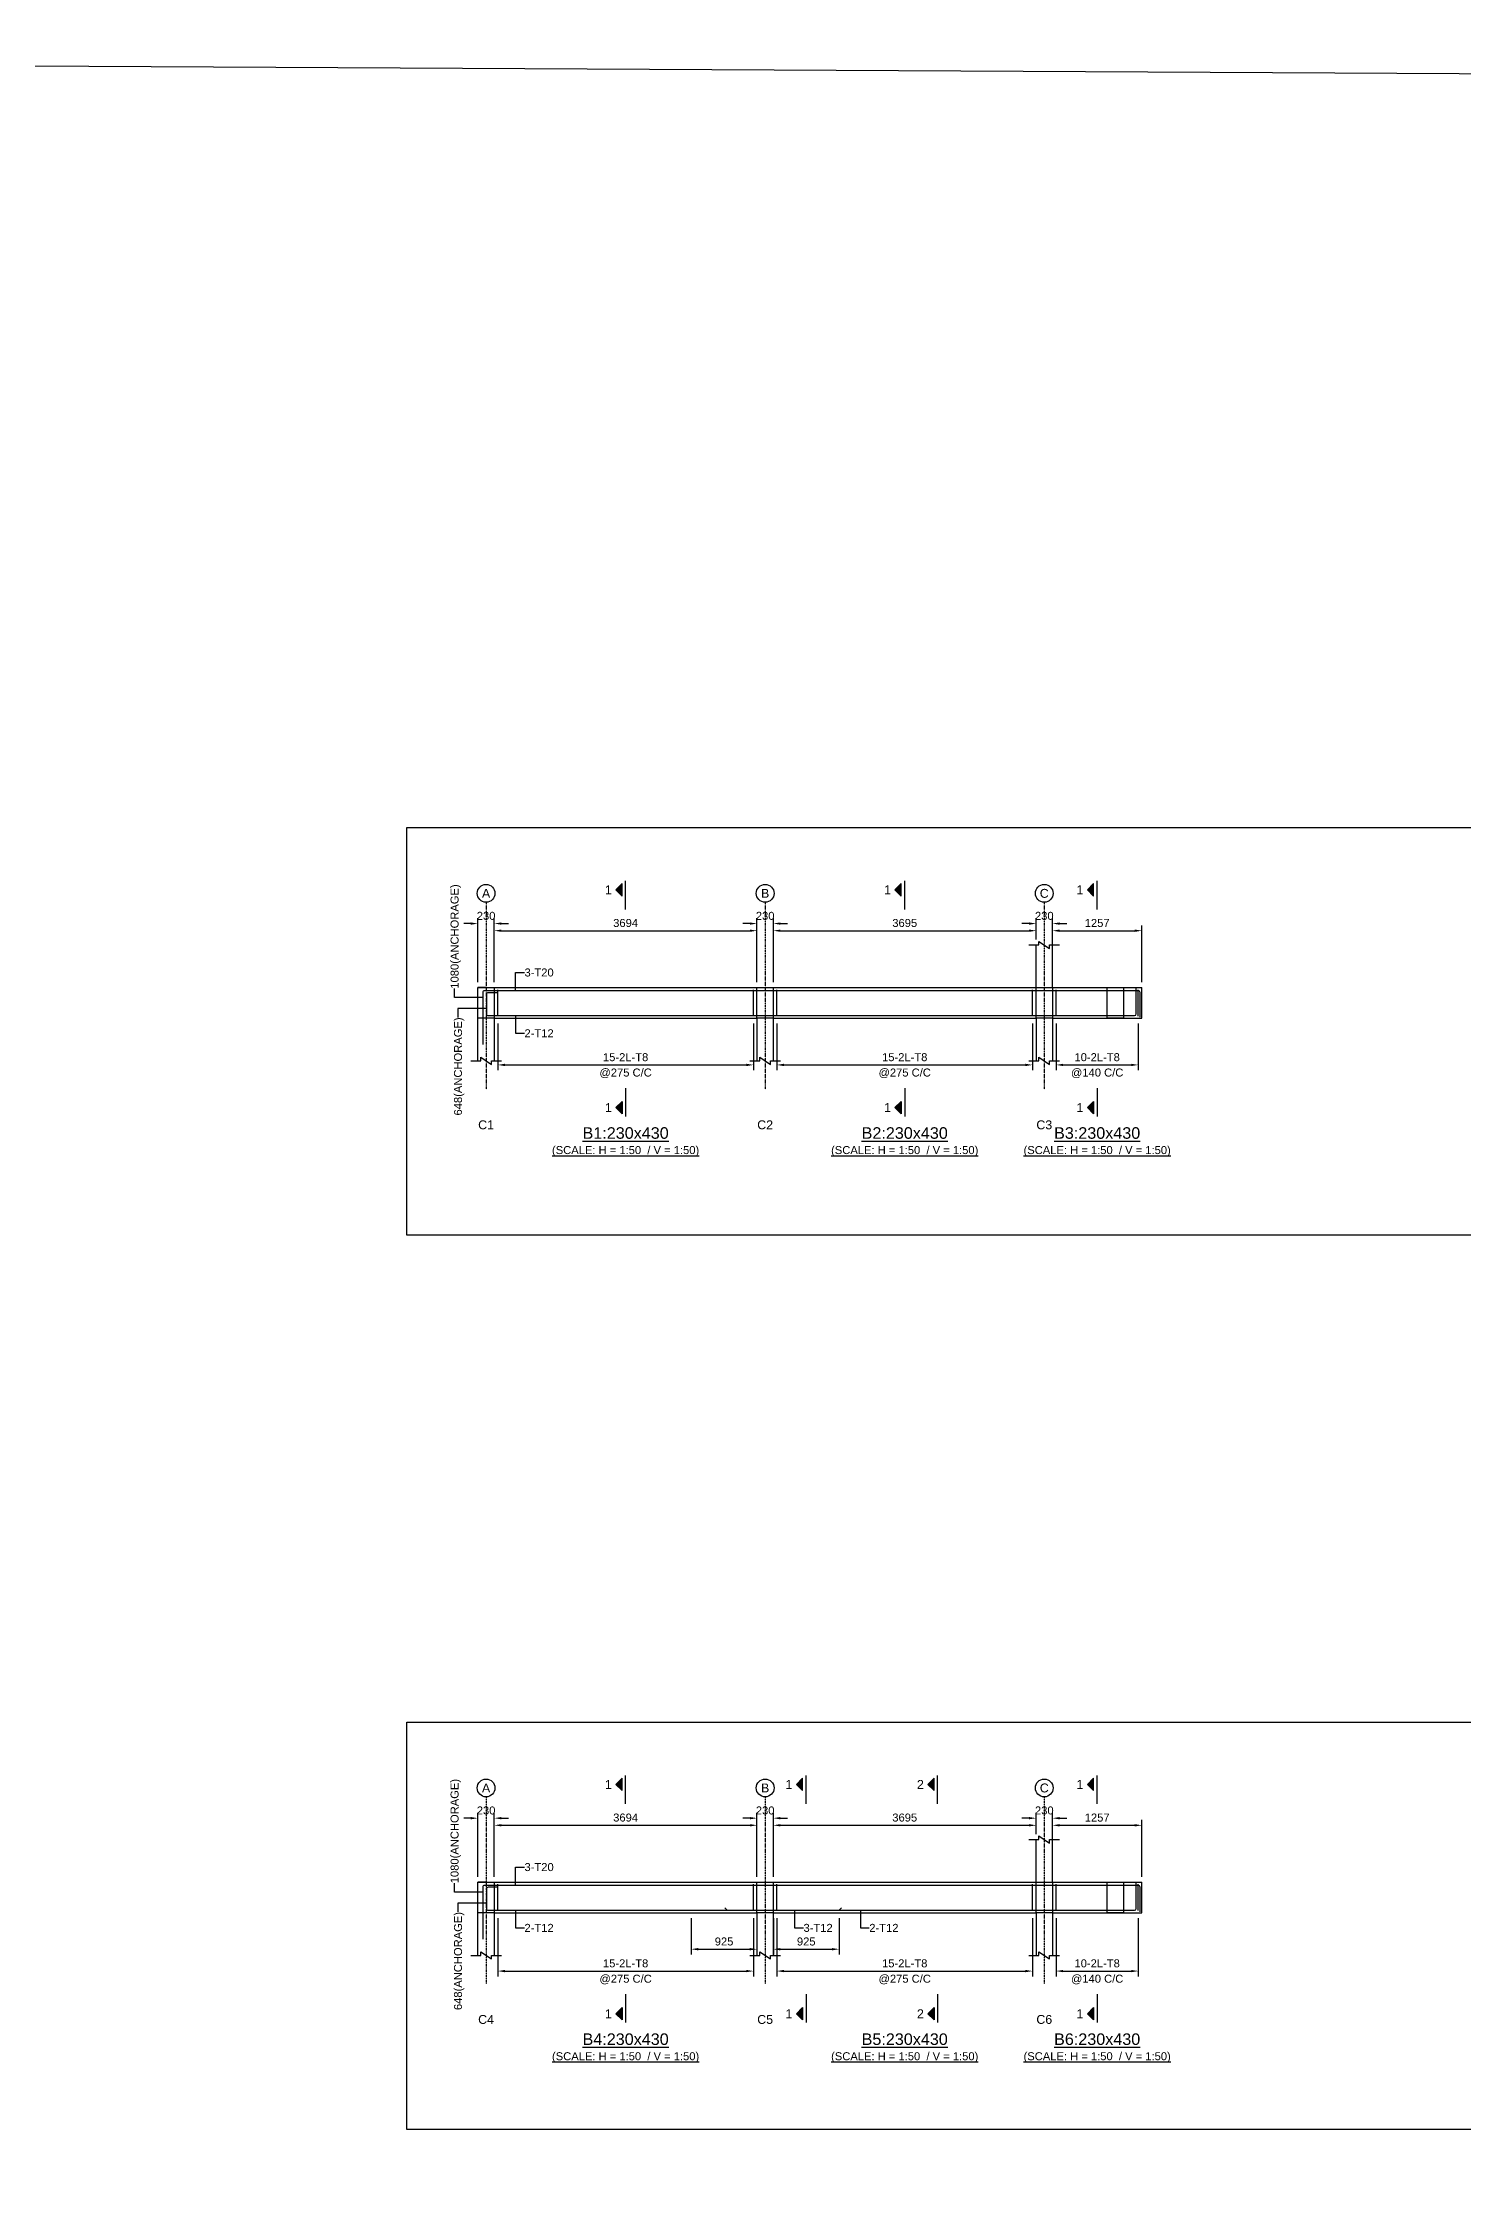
# Model space of a CAD drawing. Header units: inches. Extents: x -816171 to 9366335, y -450961 to 689132.
# Drawn here: x 2629013 to 2668962, y 332751 to 392839 of the extents above; entities that cross this region are included whole.
import ezdxf
from ezdxf.enums import TextEntityAlignment as Align

# ---------------------------------------------------------------- set-up
doc = ezdxf.new("R2010")
doc.units = ezdxf.units.IN
doc.header["$MEASUREMENT"] = 0
doc.linetypes.add('SCCenter', pattern=[1.2, 0.5, -0.3, 0.1, -0.3])
doc.linetypes.add('SCHidden', pattern=[1000, 500, -500])
for name, color, linetype in [('Concrete Line', 2, 'Continuous'), ('Cut Line', 31, 'Continuous'), ('Dimension', 31, 'Continuous'), ('Grid', 8, 'Continuous'), ('Labels', 4, 'Continuous'), ('Labels_Support', 4, 'Continuous'), ('Link', 225, 'Continuous'), ('Reinforcement', 130, 'Continuous'), ('Schedule Border', 60, 'Continuous'), ('Section Mark', 5, 'Continuous'), ('Solid', 25, 'Continuous'), ('Text', 31, 'Continuous'), ('Text_Scale', 31, 'Continuous')]:
    doc.layers.add(name, color=color, linetype=linetype)
doc.styles.add('SC-SansSerif', font='SansSerif')
doc.styles.get("Standard").update_dxf_attribs({"font": 'txt.shx'})
doc.dimstyles.new('SCBBSDimStyl', dxfattribs={"dimtxt": 225, "dimasz": 200, "dimexe": 150, "dimexo": 150, "dimgap": 100, "dimtad": 1, "dimtoh": 1, "dimdec": 0, "dimzin": 0, "dimdsep": 46, "dimtxsty": 'SC-SansSerif', "dimcen": 0.09, "dimclrd": 8, "dimclre": 8, "dimclrt": 31, "dimadec": 0, "dimazin": 0, "dimtfac": 1, "dimtdec": 0, "dimtix": 1, "dimtofl": 0, "dimtmove": 0, "dimatfit": 3, "dimfxl": 1, "dimtolj": 1, "dimtzin": 0, "dimarcsym": 0})
doc.dimstyles.get("Standard").update_dxf_attribs({"dimtxt": 0.18, "dimasz": 0.18, "dimexe": 0.18, "dimexo": 0.0625, "dimgap": 0.09, "dimtad": 0, "dimtih": 1, "dimtoh": 1, "dimdec": 4, "dimzin": 0, "dimdsep": 46, "dimtxsty": 'Standard', "dimcen": 0.09, "dimadec": 0, "dimazin": 0, "dimtfac": 1, "dimtdec": 4, "dimtofl": 0, "dimtmove": 0, "dimatfit": 3, "dimfxl": 1, "dimtolj": 1, "dimtzin": 0, "dimarcsym": 0})

# ---------------------------------------------------------------- blocks, each defined once
blk = doc.blocks.new('*D804')
at = {"layer": 'DEFPOINTS', "color": 0, "transparency": 16777216}
for p in [(2641811, 365406), (2648999, 365406), (2648999, 364091)]:
    blk.add_point(p, dxfattribs=at)
at = {"layer": 'Dimension', "color": 8, "lineweight": -2, "transparency": 16777216}
for p, q in [((2641811, 365256), (2641811, 363941)), ((2648999, 365256), (2648999, 363941)), ((2642011, 364091), (2648799, 364091))]:
    blk.add_line(p, q, dxfattribs=at)
at = {"layer": 'Dimension', "color": 8, "transparency": 16777216}
for points in [[(2642011, 364124), (2642011, 364058), (2641811, 364091)], [(2648799, 364124), (2648799, 364058), (2648999, 364091)]]:
    blk.add_solid(points, dxfattribs=at)
at = {"layer": 'Dimension', "color": 31, "transparency": 16777216, "char_height": 225, "attachment_point": 5, "style": 'SC-SansSerif'}
for s, insert in [('\\A1;15-2L-T8', (2645405, 364307)), ('\\A1;@275 C/C', (2645405, 363854))]:
    blk.add_mtext(s, dxfattribs=dict(at, insert=insert))
blk = doc.blocks.new('*D805')
at = {"layer": 'DEFPOINTS', "color": 0, "transparency": 16777216}
for p in [(2649659, 365406), (2656849, 365406), (2656849, 364091)]:
    blk.add_point(p, dxfattribs=at)
at = {"layer": 'Dimension', "color": 8, "lineweight": -2, "transparency": 16777216}
for p, q in [((2649659, 365256), (2649659, 363941)), ((2656849, 365256), (2656849, 363941)), ((2649859, 364091), (2656649, 364091))]:
    blk.add_line(p, q, dxfattribs=at)
at = {"layer": 'Dimension', "color": 8, "transparency": 16777216}
for points in [[(2649859, 364124), (2649859, 364058), (2649659, 364091)], [(2656649, 364124), (2656649, 364058), (2656849, 364091)]]:
    blk.add_solid(points, dxfattribs=at)
at = {"layer": 'Dimension', "color": 31, "transparency": 16777216, "char_height": 225, "attachment_point": 5, "style": 'SC-SansSerif'}
for s, insert in [('\\A1;15-2L-T8', (2653254, 364307)), ('\\A1;@275 C/C', (2653254, 363854))]:
    blk.add_mtext(s, dxfattribs=dict(at, insert=insert))
blk = doc.blocks.new('*D806')
at = {"layer": 'DEFPOINTS', "color": 0, "transparency": 16777216}
for p in [(2657509, 365406), (2659823, 365406), (2659823, 364091)]:
    blk.add_point(p, dxfattribs=at)
at = {"layer": 'Dimension', "color": 8, "lineweight": -2, "transparency": 16777216}
for p, q in [((2657509, 365256), (2657509, 363941)), ((2659823, 365256), (2659823, 363941)), ((2657709, 364091), (2659623, 364091))]:
    blk.add_line(p, q, dxfattribs=at)
at = {"layer": 'Dimension', "color": 8, "transparency": 16777216}
for points in [[(2657709, 364124), (2657709, 364058), (2657509, 364091)], [(2659623, 364124), (2659623, 364058), (2659823, 364091)]]:
    blk.add_solid(points, dxfattribs=at)
at = {"layer": 'Dimension', "color": 31, "transparency": 16777216, "char_height": 225, "attachment_point": 5, "style": 'SC-SansSerif'}
for s, insert in [('\\A1;10-2L-T8', (2658666, 364307)), ('\\A1;@140 C/C', (2658666, 363854))]:
    blk.add_mtext(s, dxfattribs=dict(at, insert=insert))
blk = doc.blocks.new('*D801')
at = {"layer": 'DEFPOINTS', "color": 0, "transparency": 16777216}
for p in [(2649099, 367866), (2641711, 366266), (2649099, 366266)]:
    blk.add_point(p, dxfattribs=at)
at = {"layer": 'Dimension', "color": 8, "lineweight": -2, "transparency": 16777216}
for p, q in [((2641711, 366416), (2641711, 368016)), ((2641911, 367866), (2648899, 367866)), ((2649099, 366416), (2649099, 368016))]:
    blk.add_line(p, q, dxfattribs=at)
at = {"layer": 'Dimension', "color": 8, "transparency": 16777216}
for points in [[(2641911, 367899), (2641911, 367833), (2641711, 367866)], [(2648899, 367899), (2648899, 367833), (2649099, 367866)]]:
    blk.add_solid(points, dxfattribs=at)
at = {"layer": 'Dimension', "color": 31, "transparency": 16777216, "insert": (2645405, 368082), "char_height": 225, "attachment_point": 5, "style": 'SC-SansSerif'}
blk.add_mtext('\\A1;3694', dxfattribs=at)
blk = doc.blocks.new('*D802')
at = {"layer": 'DEFPOINTS', "color": 0, "transparency": 16777216}
for p in [(2656949, 367866), (2656949, 367466), (2649559, 366266)]:
    blk.add_point(p, dxfattribs=at)
at = {"layer": 'Dimension', "color": 8, "lineweight": -2, "transparency": 16777216}
for p, q in [((2649559, 366416), (2649559, 368016)), ((2649759, 367866), (2656749, 367866)), ((2656949, 367616), (2656949, 368016))]:
    blk.add_line(p, q, dxfattribs=at)
at = {"layer": 'Dimension', "color": 8, "transparency": 16777216}
for points in [[(2649759, 367899), (2649759, 367833), (2649559, 367866)], [(2656749, 367899), (2656749, 367833), (2656949, 367866)]]:
    blk.add_solid(points, dxfattribs=at)
at = {"layer": 'Dimension', "color": 31, "transparency": 16777216, "insert": (2653254, 368082), "char_height": 225, "attachment_point": 5, "style": 'SC-SansSerif'}
blk.add_mtext('\\A1;3695', dxfattribs=at)
blk = doc.blocks.new('*D803')
at = {"layer": 'DEFPOINTS', "color": 0, "transparency": 16777216}
for p in [(2659923, 367866), (2657409, 367466), (2659923, 366266)]:
    blk.add_point(p, dxfattribs=at)
at = {"layer": 'Dimension', "color": 8, "lineweight": -2, "transparency": 16777216}
for p, q in [((2657409, 367616), (2657409, 368016)), ((2657609, 367866), (2659723, 367866)), ((2659923, 366416), (2659923, 368016))]:
    blk.add_line(p, q, dxfattribs=at)
at = {"layer": 'Dimension', "color": 8, "transparency": 16777216}
for points in [[(2657609, 367899), (2657609, 367833), (2657409, 367866)], [(2659723, 367899), (2659723, 367833), (2659923, 367866)]]:
    blk.add_solid(points, dxfattribs=at)
at = {"layer": 'Dimension', "color": 31, "transparency": 16777216, "insert": (2658666, 368082), "char_height": 225, "attachment_point": 5, "style": 'SC-SansSerif'}
blk.add_mtext('\\A1;1257', dxfattribs=at)
blk = doc.blocks.new('*D811')
at = {"layer": 'DEFPOINTS', "color": 0, "transparency": 16777216}
for p in [(2641711, 368066), (2641251, 366266), (2641711, 366266)]:
    blk.add_point(p, dxfattribs=at)
at = {"layer": 'Dimension', "color": 8, "lineweight": -2, "transparency": 16777216}
for p, q in [((2641051, 368066), (2640851, 368066)), ((2641251, 366416), (2641251, 368216)), ((2641711, 366416), (2641711, 368216)), ((2641911, 368066), (2642111, 368066))]:
    blk.add_line(p, q, dxfattribs=at)
at = {"layer": 'Dimension', "color": 8, "transparency": 16777216}
for points in [[(2641051, 368099), (2641051, 368033), (2641251, 368066)], [(2641911, 368099), (2641911, 368033), (2641711, 368066)]]:
    blk.add_solid(points, dxfattribs=at)
at = {"layer": 'Dimension', "color": 31, "transparency": 16777216, "insert": (2641481, 368282), "char_height": 225, "attachment_point": 5, "style": 'SC-SansSerif'}
blk.add_mtext('\\A1;230', dxfattribs=at)
blk = doc.blocks.new('*D812')
at = {"layer": 'DEFPOINTS', "color": 0, "transparency": 16777216}
for p in [(2649559, 368066), (2649559, 367466), (2649099, 366266)]:
    blk.add_point(p, dxfattribs=at)
at = {"layer": 'Dimension', "color": 8, "lineweight": -2, "transparency": 16777216}
for p, q in [((2648899, 368066), (2648699, 368066)), ((2649099, 366416), (2649099, 368216)), ((2649559, 367616), (2649559, 368216)), ((2649759, 368066), (2649959, 368066))]:
    blk.add_line(p, q, dxfattribs=at)
at = {"layer": 'Dimension', "color": 8, "transparency": 16777216}
for points in [[(2648899, 368099), (2648899, 368033), (2649099, 368066)], [(2649759, 368099), (2649759, 368033), (2649559, 368066)]]:
    blk.add_solid(points, dxfattribs=at)
at = {"layer": 'Dimension', "color": 31, "transparency": 16777216, "insert": (2649329, 368282), "char_height": 225, "attachment_point": 5, "style": 'SC-SansSerif'}
blk.add_mtext('\\A1;230', dxfattribs=at)
blk = doc.blocks.new('*D813')
at = {"layer": 'DEFPOINTS', "color": 0, "transparency": 16777216}
for p in [(2657409, 368066), (2656949, 367466), (2657409, 366266)]:
    blk.add_point(p, dxfattribs=at)
at = {"layer": 'Dimension', "color": 8, "lineweight": -2, "transparency": 16777216}
for p, q in [((2656749, 368066), (2656549, 368066)), ((2656949, 367616), (2656949, 368216)), ((2657409, 366416), (2657409, 368216)), ((2657609, 368066), (2657809, 368066))]:
    blk.add_line(p, q, dxfattribs=at)
at = {"layer": 'Dimension', "color": 8, "transparency": 16777216}
for points in [[(2656749, 368099), (2656749, 368033), (2656949, 368066)], [(2657609, 368099), (2657609, 368033), (2657409, 368066)]]:
    blk.add_solid(points, dxfattribs=at)
at = {"layer": 'Dimension', "color": 31, "transparency": 16777216, "insert": (2657179, 368282), "char_height": 225, "attachment_point": 5, "style": 'SC-SansSerif'}
blk.add_mtext('\\A1;230', dxfattribs=at)
blk = doc.blocks.new('*D814')
at = {"layer": 'DEFPOINTS', "color": 0, "transparency": 16777216}
for p in [(2641811, 340246), (2648999, 340246), (2648999, 338606)]:
    blk.add_point(p, dxfattribs=at)
at = {"layer": 'Dimension', "color": 8, "lineweight": -2, "transparency": 16777216}
for p, q in [((2641811, 340096), (2641811, 338456)), ((2648999, 340096), (2648999, 338456)), ((2642011, 338606), (2648799, 338606))]:
    blk.add_line(p, q, dxfattribs=at)
at = {"layer": 'Dimension', "color": 8, "transparency": 16777216}
for points in [[(2642011, 338639), (2642011, 338573), (2641811, 338606)], [(2648799, 338639), (2648799, 338573), (2648999, 338606)]]:
    blk.add_solid(points, dxfattribs=at)
at = {"layer": 'Dimension', "color": 31, "transparency": 16777216, "char_height": 225, "attachment_point": 5, "style": 'SC-SansSerif'}
for s, insert in [('\\A1;15-2L-T8', (2645405, 338822)), ('\\A1;@275 C/C', (2645405, 338369))]:
    blk.add_mtext(s, dxfattribs=dict(at, insert=insert))
blk = doc.blocks.new('*D815')
at = {"layer": 'DEFPOINTS', "color": 0, "transparency": 16777216}
for p in [(2649659, 340246), (2656849, 340246), (2656849, 338606)]:
    blk.add_point(p, dxfattribs=at)
at = {"layer": 'Dimension', "color": 8, "lineweight": -2, "transparency": 16777216}
for p, q in [((2649659, 340096), (2649659, 338456)), ((2656849, 340096), (2656849, 338456)), ((2649859, 338606), (2656649, 338606))]:
    blk.add_line(p, q, dxfattribs=at)
at = {"layer": 'Dimension', "color": 8, "transparency": 16777216}
for points in [[(2649859, 338639), (2649859, 338573), (2649659, 338606)], [(2656649, 338639), (2656649, 338573), (2656849, 338606)]]:
    blk.add_solid(points, dxfattribs=at)
at = {"layer": 'Dimension', "color": 31, "transparency": 16777216, "char_height": 225, "attachment_point": 5, "style": 'SC-SansSerif'}
for s, insert in [('\\A1;15-2L-T8', (2653254, 338822)), ('\\A1;@275 C/C', (2653254, 338369))]:
    blk.add_mtext(s, dxfattribs=dict(at, insert=insert))
blk = doc.blocks.new('*D816')
at = {"layer": 'DEFPOINTS', "color": 0, "transparency": 16777216}
for p in [(2657509, 340246), (2659823, 340246), (2659823, 338606)]:
    blk.add_point(p, dxfattribs=at)
at = {"layer": 'Dimension', "color": 8, "lineweight": -2, "transparency": 16777216}
for p, q in [((2657509, 340096), (2657509, 338456)), ((2659823, 340096), (2659823, 338456)), ((2657709, 338606), (2659623, 338606))]:
    blk.add_line(p, q, dxfattribs=at)
at = {"layer": 'Dimension', "color": 8, "transparency": 16777216}
for points in [[(2657709, 338639), (2657709, 338573), (2657509, 338606)], [(2659623, 338639), (2659623, 338573), (2659823, 338606)]]:
    blk.add_solid(points, dxfattribs=at)
at = {"layer": 'Dimension', "color": 31, "transparency": 16777216, "char_height": 225, "attachment_point": 5, "style": 'SC-SansSerif'}
for s, insert in [('\\A1;10-2L-T8', (2658666, 338822)), ('\\A1;@140 C/C', (2658666, 338369))]:
    blk.add_mtext(s, dxfattribs=dict(at, insert=insert))
blk = doc.blocks.new('*D817')
at = {"layer": 'DEFPOINTS', "color": 0, "transparency": 16777216}
for p in [(2647248, 340246), (2649098, 340246), (2649098, 339221)]:
    blk.add_point(p, dxfattribs=at)
at = {"layer": 'Dimension', "color": 8, "lineweight": -2, "transparency": 16777216}
for p, q in [((2647248, 340096), (2647248, 339071)), ((2649098, 340096), (2649098, 339071)), ((2647448, 339221), (2648898, 339221))]:
    blk.add_line(p, q, dxfattribs=at)
at = {"layer": 'Dimension', "color": 8, "transparency": 16777216}
for points in [[(2647448, 339254), (2647448, 339188), (2647248, 339221)], [(2648898, 339254), (2648898, 339188), (2649098, 339221)]]:
    blk.add_solid(points, dxfattribs=at)
at = {"layer": 'Dimension', "color": 31, "transparency": 16777216, "insert": (2648173, 339437), "char_height": 225, "attachment_point": 5, "style": 'SC-SansSerif'}
blk.add_mtext('\\A1;925', dxfattribs=at)
blk = doc.blocks.new('*D818')
at = {"layer": 'DEFPOINTS', "color": 0, "transparency": 16777216}
for p in [(2649559, 340246), (2651409, 340246), (2651409, 339221)]:
    blk.add_point(p, dxfattribs=at)
at = {"layer": 'Dimension', "color": 8, "lineweight": -2, "transparency": 16777216}
for p, q in [((2649559, 340096), (2649559, 339071)), ((2651409, 340096), (2651409, 339071)), ((2649759, 339221), (2651209, 339221))]:
    blk.add_line(p, q, dxfattribs=at)
at = {"layer": 'Dimension', "color": 8, "transparency": 16777216}
for points in [[(2649759, 339254), (2649759, 339188), (2649559, 339221)], [(2651209, 339254), (2651209, 339188), (2651409, 339221)]]:
    blk.add_solid(points, dxfattribs=at)
at = {"layer": 'Dimension', "color": 31, "transparency": 16777216, "insert": (2650484, 339437), "char_height": 225, "attachment_point": 5, "style": 'SC-SansSerif'}
blk.add_mtext('\\A1;925', dxfattribs=at)
blk = doc.blocks.new('*D827')
at = {"layer": 'DEFPOINTS', "color": 0, "transparency": 16777216}
for p in [(2649099, 342706), (2641711, 341106), (2649099, 341106)]:
    blk.add_point(p, dxfattribs=at)
at = {"layer": 'Dimension', "color": 8, "lineweight": -2, "transparency": 16777216}
for p, q in [((2641711, 341256), (2641711, 342856)), ((2641911, 342706), (2648899, 342706)), ((2649099, 341256), (2649099, 342856))]:
    blk.add_line(p, q, dxfattribs=at)
at = {"layer": 'Dimension', "color": 8, "transparency": 16777216}
for points in [[(2641911, 342739), (2641911, 342673), (2641711, 342706)], [(2648899, 342739), (2648899, 342673), (2649099, 342706)]]:
    blk.add_solid(points, dxfattribs=at)
at = {"layer": 'Dimension', "color": 31, "transparency": 16777216, "insert": (2645405, 342922), "char_height": 225, "attachment_point": 5, "style": 'SC-SansSerif'}
blk.add_mtext('\\A1;3694', dxfattribs=at)
blk = doc.blocks.new('*D828')
at = {"layer": 'DEFPOINTS', "color": 0, "transparency": 16777216}
for p in [(2656949, 342706), (2656949, 342306), (2649559, 341106)]:
    blk.add_point(p, dxfattribs=at)
at = {"layer": 'Dimension', "color": 8, "lineweight": -2, "transparency": 16777216}
for p, q in [((2649559, 341256), (2649559, 342856)), ((2649759, 342706), (2656749, 342706)), ((2656949, 342456), (2656949, 342856))]:
    blk.add_line(p, q, dxfattribs=at)
at = {"layer": 'Dimension', "color": 8, "transparency": 16777216}
for points in [[(2649759, 342739), (2649759, 342673), (2649559, 342706)], [(2656749, 342739), (2656749, 342673), (2656949, 342706)]]:
    blk.add_solid(points, dxfattribs=at)
at = {"layer": 'Dimension', "color": 31, "transparency": 16777216, "insert": (2653254, 342922), "char_height": 225, "attachment_point": 5, "style": 'SC-SansSerif'}
blk.add_mtext('\\A1;3695', dxfattribs=at)
blk = doc.blocks.new('*D829')
at = {"layer": 'DEFPOINTS', "color": 0, "transparency": 16777216}
for p in [(2659923, 342706), (2657409, 342306), (2659923, 341106)]:
    blk.add_point(p, dxfattribs=at)
at = {"layer": 'Dimension', "color": 8, "lineweight": -2, "transparency": 16777216}
for p, q in [((2657409, 342456), (2657409, 342856)), ((2657609, 342706), (2659723, 342706)), ((2659923, 341256), (2659923, 342856))]:
    blk.add_line(p, q, dxfattribs=at)
at = {"layer": 'Dimension', "color": 8, "transparency": 16777216}
for points in [[(2657609, 342739), (2657609, 342673), (2657409, 342706)], [(2659723, 342739), (2659723, 342673), (2659923, 342706)]]:
    blk.add_solid(points, dxfattribs=at)
at = {"layer": 'Dimension', "color": 31, "transparency": 16777216, "insert": (2658666, 342922), "char_height": 225, "attachment_point": 5, "style": 'SC-SansSerif'}
blk.add_mtext('\\A1;1257', dxfattribs=at)
blk = doc.blocks.new('*D830')
at = {"layer": 'DEFPOINTS', "color": 0, "transparency": 16777216}
for p in [(2641711, 342906), (2641251, 341106), (2641711, 341106)]:
    blk.add_point(p, dxfattribs=at)
at = {"layer": 'Dimension', "color": 8, "lineweight": -2, "transparency": 16777216}
for p, q in [((2641051, 342906), (2640851, 342906)), ((2641251, 341256), (2641251, 343056)), ((2641711, 341256), (2641711, 343056)), ((2641911, 342906), (2642111, 342906))]:
    blk.add_line(p, q, dxfattribs=at)
at = {"layer": 'Dimension', "color": 8, "transparency": 16777216}
for points in [[(2641051, 342939), (2641051, 342873), (2641251, 342906)], [(2641911, 342939), (2641911, 342873), (2641711, 342906)]]:
    blk.add_solid(points, dxfattribs=at)
at = {"layer": 'Dimension', "color": 31, "transparency": 16777216, "insert": (2641481, 343122), "char_height": 225, "attachment_point": 5, "style": 'SC-SansSerif'}
blk.add_mtext('\\A1;230', dxfattribs=at)
blk = doc.blocks.new('*D831')
at = {"layer": 'DEFPOINTS', "color": 0, "transparency": 16777216}
for p in [(2649559, 342906), (2649559, 342306), (2649099, 341106)]:
    blk.add_point(p, dxfattribs=at)
at = {"layer": 'Dimension', "color": 8, "lineweight": -2, "transparency": 16777216}
for p, q in [((2648899, 342906), (2648699, 342906)), ((2649099, 341256), (2649099, 343056)), ((2649559, 342456), (2649559, 343056)), ((2649759, 342906), (2649959, 342906))]:
    blk.add_line(p, q, dxfattribs=at)
at = {"layer": 'Dimension', "color": 8, "transparency": 16777216}
for points in [[(2648899, 342939), (2648899, 342873), (2649099, 342906)], [(2649759, 342939), (2649759, 342873), (2649559, 342906)]]:
    blk.add_solid(points, dxfattribs=at)
at = {"layer": 'Dimension', "color": 31, "transparency": 16777216, "insert": (2649329, 343122), "char_height": 225, "attachment_point": 5, "style": 'SC-SansSerif'}
blk.add_mtext('\\A1;230', dxfattribs=at)
blk = doc.blocks.new('*D832')
at = {"layer": 'DEFPOINTS', "color": 0, "transparency": 16777216}
for p in [(2657409, 342906), (2656949, 342306), (2657409, 341106)]:
    blk.add_point(p, dxfattribs=at)
at = {"layer": 'Dimension', "color": 8, "lineweight": -2, "transparency": 16777216}
for p, q in [((2656749, 342906), (2656549, 342906)), ((2656949, 342456), (2656949, 343056)), ((2657409, 341256), (2657409, 343056)), ((2657609, 342906), (2657809, 342906))]:
    blk.add_line(p, q, dxfattribs=at)
at = {"layer": 'Dimension', "color": 8, "transparency": 16777216}
for points in [[(2656749, 342939), (2656749, 342873), (2656949, 342906)], [(2657609, 342939), (2657609, 342873), (2657409, 342906)]]:
    blk.add_solid(points, dxfattribs=at)
at = {"layer": 'Dimension', "color": 31, "transparency": 16777216, "insert": (2657179, 343122), "char_height": 225, "attachment_point": 5, "style": 'SC-SansSerif'}
blk.add_mtext('\\A1;230', dxfattribs=at)

msp = doc.modelspace()

# ---------------------------------------------------------------- hatches: boundary and pattern name
at = {"layer": 'Solid'}
for points in [[(2645304.63876, 369190.9465), (2645129.63876, 369015.9465), (2645304.63876, 368840.9465), (2645304.63876, 369190.9465)], [(2653154.13876, 369190.9465), (2652979.13876, 369015.9465), (2653154.13876, 368840.9465), (2653154.13876, 369190.9465)], [(2658566.13876, 369190.9465), (2658391.13876, 369015.9465), (2658566.13876, 368840.9465), (2658566.13876, 369190.9465)], [(2645304.63876, 362715.9465), (2645129.63876, 362890.9465), (2645304.63876, 363065.9465), (2645304.63876, 362715.9465)], [(2653154.13876, 362715.9465), (2652979.13876, 362890.9465), (2653154.13876, 363065.9465), (2653154.13876, 362715.9465)], [(2658566.13876, 362715.9465), (2658391.13876, 362890.9465), (2658566.13876, 363065.9465), (2658566.13876, 362715.9465)], [(2645304.63876, 344030.9465), (2645129.63876, 343855.9465), (2645304.63876, 343680.9465), (2645304.63876, 344030.9465)], [(2650383.63876, 344030.9465), (2650208.63876, 343855.9465), (2650383.63876, 343680.9465), (2650383.63876, 344030.9465)], [(2654079.13876, 344030.9465), (2653904.13876, 343855.9465), (2654079.13876, 343680.9465), (2654079.13876, 344030.9465)], [(2658566.13876, 344030.9465), (2658391.13876, 343855.9465), (2658566.13876, 343680.9465), (2658566.13876, 344030.9465)], [(2645304.63876, 337230.9465), (2645129.63876, 337405.9465), (2645304.63876, 337580.9465), (2645304.63876, 337230.9465)], [(2650383.63876, 337230.9465), (2650208.63876, 337405.9465), (2650383.63876, 337580.9465), (2650383.63876, 337230.9465)], [(2654079.13876, 337230.9465), (2653904.13876, 337405.9465), (2654079.13876, 337580.9465), (2654079.13876, 337230.9465)], [(2658566.13876, 337230.9465), (2658391.13876, 337405.9465), (2658566.13876, 337580.9465), (2658566.13876, 337230.9465)]]:
    msp.add_hatch(color=256, dxfattribs=at).paths.add_polyline_path(points, flags=0)

# ---------------------------------------------------------------- linework, layer by layer
msp.add_lwpolyline([(2507663.83403, 392838.94799), (2914115.59183, 390657.34345), (2914115.59183, 139178.61934), (2507663.83403, 141360.22388)], close=True)
at = {"layer": 'Concrete Line'}
for p, q in [((2656948.63876, 366265.9465), (2656948.63876, 367465.9465)), ((2657408.63876, 366265.9465), (2657408.63876, 367465.9465)), ((2641250.63876, 364205.9465), (2641250.63876, 366265.9465)), ((2641480.63876, 366265.9465), (2641250.63876, 366265.9465)), ((2659922.63876, 365405.9465), (2659922.63876, 366265.9465)), ((2641710.63876, 365405.9465), (2641710.63876, 364205.9465)), ((2649098.63876, 365405.9465), (2649098.63876, 364205.9465)), ((2649558.63876, 365405.9465), (2649558.63876, 364205.9465)), ((2656948.63876, 365405.9465), (2656948.63876, 364205.9465)), ((2657408.63876, 365405.9465), (2657408.63876, 364205.9465)), ((2656948.63876, 341105.9465), (2656948.63876, 342305.9465)), ((2657408.63876, 341105.9465), (2657408.63876, 342305.9465)), ((2641250.63876, 339045.9465), (2641250.63876, 341105.9465)), ((2641480.63876, 341105.9465), (2641250.63876, 341105.9465)), ((2659922.63876, 340245.9465), (2659922.63876, 341105.9465)), ((2641710.63876, 340245.9465), (2641710.63876, 339045.9465)), ((2649098.63876, 340245.9465), (2649098.63876, 339045.9465)), ((2649558.63876, 340245.9465), (2649558.63876, 339045.9465)), ((2656948.63876, 340245.9465), (2656948.63876, 339045.9465)), ((2657408.63876, 340245.9465), (2657408.63876, 339045.9465))]:
    msp.add_line(p, q, dxfattribs=at)
for points in [[(2641250.63876, 366265.9465), (2641710.63876, 366265.9465), (2641710.63876, 366265.9465), (2641710.63876, 365405.9465), (2641710.63876, 365405.9465), (2641250.63876, 365405.9465), (2641250.63876, 365405.9465), (2641250.63876, 366265.9465)], [(2649098.63876, 366265.9465), (2649558.63876, 366265.9465), (2649558.63876, 366265.9465), (2649558.63876, 365405.9465), (2649558.63876, 365405.9465), (2649098.63876, 365405.9465), (2649098.63876, 365405.9465), (2649098.63876, 366265.9465)], [(2656948.63876, 366265.9465), (2657408.63876, 366265.9465), (2657408.63876, 366265.9465), (2657408.63876, 365405.9465), (2657408.63876, 365405.9465), (2656948.63876, 365405.9465), (2656948.63876, 365405.9465), (2656948.63876, 366265.9465)], [(2658948.63876, 366265.9465), (2659408.63876, 366265.9465), (2659408.63876, 366265.9465), (2659408.63876, 365405.9465), (2659408.63876, 365405.9465), (2658948.63876, 365405.9465), (2658948.63876, 365405.9465), (2658948.63876, 366265.9465)], [(2641250.63876, 341105.9465), (2641710.63876, 341105.9465), (2641710.63876, 341105.9465), (2641710.63876, 340245.9465), (2641710.63876, 340245.9465), (2641250.63876, 340245.9465), (2641250.63876, 340245.9465), (2641250.63876, 341105.9465)], [(2649098.63876, 341105.9465), (2649558.63876, 341105.9465), (2649558.63876, 341105.9465), (2649558.63876, 340245.9465), (2649558.63876, 340245.9465), (2649098.63876, 340245.9465), (2649098.63876, 340245.9465), (2649098.63876, 341105.9465)], [(2656948.63876, 341105.9465), (2657408.63876, 341105.9465), (2657408.63876, 341105.9465), (2657408.63876, 340245.9465), (2657408.63876, 340245.9465), (2656948.63876, 340245.9465), (2656948.63876, 340245.9465), (2656948.63876, 341105.9465)], [(2658948.63876, 341105.9465), (2659408.63876, 341105.9465), (2659408.63876, 341105.9465), (2659408.63876, 340245.9465), (2659408.63876, 340245.9465), (2658948.63876, 340245.9465), (2658948.63876, 340245.9465), (2658948.63876, 341105.9465)]]:
    msp.add_lwpolyline(points, close=True, dxfattribs=at)
for points in [[(2641480.63876, 366265.9465), (2649328.63876, 366265.9465)], [(2649328.63876, 366265.9465), (2656948.63876, 366265.9465)], [(2657408.63876, 366265.9465), (2659922.63876, 366265.9465)], [(2641710.63876, 365405.9465), (2649098.63876, 365405.9465)], [(2649558.63876, 365405.9465), (2656948.63876, 365405.9465)], [(2657408.63876, 365405.9465), (2659922.63876, 365405.9465)], [(2641480.63876, 341105.9465), (2649328.63876, 341105.9465)], [(2649328.63876, 341105.9465), (2656948.63876, 341105.9465)], [(2657408.63876, 341105.9465), (2659922.63876, 341105.9465)], [(2641710.63876, 340245.9465), (2649098.63876, 340245.9465)], [(2649558.63876, 340245.9465), (2656948.63876, 340245.9465)], [(2657408.63876, 340245.9465), (2659922.63876, 340245.9465)]]:
    msp.add_lwpolyline(points, dxfattribs=at)
at = {"layer": 'Concrete Line', "linetype": 'SCHidden'}
for points in [[(2641250.63876, 341105.9465), (2641710.63876, 341105.9465), (2641710.63876, 341105.9465), (2641710.63876, 340245.9465), (2641710.63876, 340245.9465), (2641250.63876, 340245.9465), (2641250.63876, 340245.9465), (2641250.63876, 341105.9465)], [(2649098.63876, 341105.9465), (2649558.63876, 341105.9465), (2649558.63876, 341105.9465), (2649558.63876, 340245.9465), (2649558.63876, 340245.9465), (2649098.63876, 340245.9465), (2649098.63876, 340245.9465), (2649098.63876, 341105.9465)], [(2656948.63876, 341105.9465), (2657408.63876, 341105.9465), (2657408.63876, 341105.9465), (2657408.63876, 340245.9465), (2657408.63876, 340245.9465), (2656948.63876, 340245.9465), (2656948.63876, 340245.9465), (2656948.63876, 341105.9465)], [(2658948.63876, 341105.9465), (2659408.63876, 341105.9465), (2659408.63876, 341105.9465), (2659408.63876, 340245.9465), (2659408.63876, 340245.9465), (2658948.63876, 340245.9465), (2658948.63876, 340245.9465), (2658948.63876, 341105.9465)]]:
    msp.add_lwpolyline(points, close=True, dxfattribs=at)
at = {"layer": 'Cut Line'}
for points in [[(2656748.63876, 367465.9465), (2657028.63876, 367465.9465), (2657028.63876, 367565.9465), (2657328.63876, 367365.9465), (2657328.63876, 367465.9465), (2657608.63876, 367465.9465)], [(2641050.63876, 364205.9465), (2641330.63876, 364205.9465), (2641330.63876, 364305.9465), (2641630.63876, 364105.9465), (2641630.63876, 364205.9465), (2641910.63876, 364205.9465)], [(2648898.63876, 364205.9465), (2649178.63876, 364205.9465), (2649178.63876, 364305.9465), (2649478.63876, 364105.9465), (2649478.63876, 364205.9465), (2649758.63876, 364205.9465)], [(2656748.63876, 364205.9465), (2657028.63876, 364205.9465), (2657028.63876, 364305.9465), (2657328.63876, 364105.9465), (2657328.63876, 364205.9465), (2657608.63876, 364205.9465)], [(2656748.63876, 342305.9465), (2657028.63876, 342305.9465), (2657028.63876, 342405.9465), (2657328.63876, 342205.9465), (2657328.63876, 342305.9465), (2657608.63876, 342305.9465)], [(2641050.63876, 339045.9465), (2641330.63876, 339045.9465), (2641330.63876, 339145.9465), (2641630.63876, 338945.9465), (2641630.63876, 339045.9465), (2641910.63876, 339045.9465)], [(2648898.63876, 339045.9465), (2649178.63876, 339045.9465), (2649178.63876, 339145.9465), (2649478.63876, 338945.9465), (2649478.63876, 339045.9465), (2649758.63876, 339045.9465)], [(2656748.63876, 339045.9465), (2657028.63876, 339045.9465), (2657028.63876, 339145.9465), (2657328.63876, 338945.9465), (2657328.63876, 339045.9465), (2657608.63876, 339045.9465)]]:
    msp.add_lwpolyline(points, dxfattribs=at)
at = {"layer": 'Grid', "linetype": 'SCCenter'}
for p, q in [((2641480.63876, 368665.9465), (2641480.63876, 363405.9465)), ((2649328.63876, 368665.9465), (2649328.63876, 363405.9465)), ((2657178.63876, 368665.9465), (2657178.63876, 363405.9465)), ((2641480.63876, 343505.9465), (2641480.63876, 338245.9465)), ((2649328.63876, 343505.9465), (2649328.63876, 338245.9465)), ((2657178.63876, 343505.9465), (2657178.63876, 338245.9465))]:
    msp.add_line(p, q, dxfattribs=at)
at = {"layer": 'Grid'}
for centre in [(2641480.63876, 368915.9465), (2649328.63876, 368915.9465), (2657178.63876, 368915.9465), (2641480.63876, 343755.9465), (2649328.63876, 343755.9465), (2657178.63876, 343755.9465)]:
    msp.add_circle(centre, 250, dxfattribs=at)
at = {"layer": 'Link'}
for p, q in [((2641810.63876, 365465.9465), (2641810.63876, 366205.9465)), ((2648998.63876, 365465.9465), (2648998.63876, 366205.9465)), ((2649658.63876, 365465.9465), (2649658.63876, 366205.9465)), ((2656848.63876, 365465.9465), (2656848.63876, 366205.9465)), ((2657508.63876, 365465.9465), (2657508.63876, 366205.9465)), ((2659822.63876, 365465.9465), (2659822.63876, 366205.9465)), ((2641810.63876, 340305.9465), (2641810.63876, 341045.9465)), ((2648998.63876, 340305.9465), (2648998.63876, 341045.9465)), ((2649658.63876, 340305.9465), (2649658.63876, 341045.9465)), ((2656848.63876, 340305.9465), (2656848.63876, 341045.9465)), ((2657508.63876, 340305.9465), (2657508.63876, 341045.9465)), ((2659822.63876, 340305.9465), (2659822.63876, 341045.9465))]:
    msp.add_line(p, q, dxfattribs=at)
at = {"layer": 'Reinforcement'}
for points in [[(2641394.63876, 364661.9465), (2641394.63876, 366135.9465, -0.4142135624), (2641444.63876, 366185.9465), (2659812.63876, 366185.9465, -0.4142135624), (2659862.63876, 366135.9465), (2659862.63876, 365435.9465)], [(2641790.63876, 366121.9465), (2641540.63876, 366121.9465, 0.4142135624), (2641490.63876, 366071.9465), (2641490.63876, 365527.9465, 0.4142135624), (2641540.63876, 365477.9465), (2659716.14817, 365477.9465, 0.4142134778), (2659766.14817, 365527.9465), (2659766.14817, 366235.9465)], [(2641394.63876, 339501.9465), (2641394.63876, 340975.9465, -0.4142135624), (2641444.63876, 341025.9465), (2659812.63876, 341025.9465, -0.4142135624), (2659862.63876, 340975.9465), (2659862.63876, 340275.9465)], [(2641790.63876, 340961.9465), (2641540.63876, 340961.9465, 0.4142135624), (2641490.63876, 340911.9465), (2641490.63876, 340367.9465, 0.4142135624), (2641540.63876, 340317.9465), (2659716.14817, 340317.9465, 0.4142134778), (2659766.14817, 340367.9465), (2659766.14817, 341075.9465)]]:
    msp.add_lwpolyline(points, format="xyb", dxfattribs=at)
msp.add_lwpolyline([(2648191.92808, 340388.65718), (2648262.63876, 340317.9465), (2651408.63876, 340317.9465), (2651479.34944, 340388.65718)], dxfattribs=at)
at = {"layer": 'Schedule Border'}
for points in [[(2639250.63876, 370765.9465), (2708892.63876, 370765.9465), (2708892.63876, 359305.9465), (2639250.63876, 359305.9465)], [(2639250.63876, 345605.9465), (2718292.63876, 345605.9465), (2718292.63876, 334145.9465), (2639250.63876, 334145.9465)]]:
    msp.add_lwpolyline(points, close=True, dxfattribs=at)
at = {"layer": 'Section Mark'}
for points in [[(2645304.63876, 369190.9465), (2645129.63876, 369015.9465), (2645304.63876, 368840.9465), (2645304.63876, 369190.9465)], [(2645404.63876, 368465.9465), (2645404.63876, 369265.9465)], [(2653154.13876, 369190.9465), (2652979.13876, 369015.9465), (2653154.13876, 368840.9465), (2653154.13876, 369190.9465)], [(2653254.13876, 368465.9465), (2653254.13876, 369265.9465)], [(2658566.13876, 369190.9465), (2658391.13876, 369015.9465), (2658566.13876, 368840.9465), (2658566.13876, 369190.9465)], [(2658666.13876, 368465.9465), (2658666.13876, 369265.9465)], [(2645304.63876, 362715.9465), (2645129.63876, 362890.9465), (2645304.63876, 363065.9465), (2645304.63876, 362715.9465)], [(2645404.63876, 363440.9465), (2645404.63876, 362640.9465)], [(2653154.13876, 362715.9465), (2652979.13876, 362890.9465), (2653154.13876, 363065.9465), (2653154.13876, 362715.9465)], [(2653254.13876, 363440.9465), (2653254.13876, 362640.9465)], [(2658566.13876, 362715.9465), (2658391.13876, 362890.9465), (2658566.13876, 363065.9465), (2658566.13876, 362715.9465)], [(2658666.13876, 363440.9465), (2658666.13876, 362640.9465)], [(2645304.63876, 344030.9465), (2645129.63876, 343855.9465), (2645304.63876, 343680.9465), (2645304.63876, 344030.9465)], [(2645404.63876, 343305.9465), (2645404.63876, 344105.9465)], [(2650383.63876, 344030.9465), (2650208.63876, 343855.9465), (2650383.63876, 343680.9465), (2650383.63876, 344030.9465)], [(2650483.63876, 343305.9465), (2650483.63876, 344105.9465)], [(2654079.13876, 344030.9465), (2653904.13876, 343855.9465), (2654079.13876, 343680.9465), (2654079.13876, 344030.9465)], [(2654179.13876, 343305.9465), (2654179.13876, 344105.9465)], [(2658566.13876, 344030.9465), (2658391.13876, 343855.9465), (2658566.13876, 343680.9465), (2658566.13876, 344030.9465)], [(2658666.13876, 343305.9465), (2658666.13876, 344105.9465)], [(2645404.63876, 337955.9465), (2645404.63876, 337155.9465)], [(2650483.63876, 337955.9465), (2650483.63876, 337155.9465)], [(2654179.13876, 337955.9465), (2654179.13876, 337155.9465)], [(2658666.13876, 337955.9465), (2658666.13876, 337155.9465)], [(2645304.63876, 337230.9465), (2645129.63876, 337405.9465), (2645304.63876, 337580.9465), (2645304.63876, 337230.9465)], [(2650383.63876, 337230.9465), (2650208.63876, 337405.9465), (2650383.63876, 337580.9465), (2650383.63876, 337230.9465)], [(2654079.13876, 337230.9465), (2653904.13876, 337405.9465), (2654079.13876, 337580.9465), (2654079.13876, 337230.9465)], [(2658566.13876, 337230.9465), (2658391.13876, 337405.9465), (2658566.13876, 337580.9465), (2658566.13876, 337230.9465)]]:
    msp.add_lwpolyline(points, dxfattribs=at)

# ---------------------------------------------------------------- texts
at = {"layer": 'Grid', "style": 'SC-SansSerif'}
for s, p in [('A', (2641480.63876, 368915.9465)), ('B', (2649328.63876, 368915.9465)), ('C', (2657178.63876, 368915.9465)), ('A', (2641480.63876, 343755.9465)), ('B', (2649328.63876, 343755.9465)), ('C', (2657178.63876, 343755.9465))]:
    msp.add_text(s, height=250, dxfattribs=at).set_placement(p, align=Align.MIDDLE)
at = {"layer": 'Labels', "style": 'SC-SansSerif'}
for s, p in [('%%uB1:230x430', (2645404.63876, 361915.9465)), ('%%uB2:230x430', (2653253.63876, 361915.9465)), ('%%uB3:230x430', (2658665.63876, 361915.9465)), ('%%uB4:230x430', (2645404.63876, 336430.9465)), ('%%uB5:230x430', (2653253.63876, 336430.9465)), ('%%uB6:230x430', (2658665.63876, 336430.9465))]:
    msp.add_text(s, height=325, dxfattribs=at).set_placement(p, align=Align.BOTTOM_CENTER)
at = {"layer": 'Labels_Support', "style": 'SC-SansSerif'}
for s, p in [('C1', (2641480.63876, 362205.9465)), ('C2', (2649328.63876, 362205.9465)), ('C3', (2657178.63876, 362205.9465)), ('C4', (2641480.63876, 337045.9465)), ('C5', (2649328.63876, 337045.9465)), ('C6', (2657178.63876, 337045.9465))]:
    msp.add_text(s, height=250, dxfattribs=at).set_placement(p, align=Align.BOTTOM_CENTER)
at = {"layer": 'Section Mark', "style": 'SC-SansSerif'}
for s, p in [('1', (2645017.13876, 369015.9465)), ('1', (2652866.63876, 369015.9465)), ('1', (2658278.63876, 369015.9465)), ('1', (2645017.13876, 362890.9465)), ('1', (2652866.63876, 362890.9465)), ('1', (2658278.63876, 362890.9465)), ('1', (2645017.13876, 343855.9465)), ('1', (2650096.13876, 343855.9465)), ('2', (2653791.63876, 343855.9465)), ('1', (2658278.63876, 343855.9465)), ('1', (2645017.13876, 337405.9465)), ('1', (2650096.13876, 337405.9465)), ('2', (2653791.63876, 337405.9465)), ('1', (2658278.63876, 337405.9465))]:
    msp.add_text(s, height=250, dxfattribs=at).set_placement(p, align=Align.MIDDLE_RIGHT)
at = {"layer": 'Text', "style": 'SC-SansSerif'}
for p in [(2640594.63876, 366235.9465), (2640594.63876, 341075.9465)]:
    msp.add_text('1080(ANCHORAGE)', height=225, rotation=90, dxfattribs=at).set_placement(p, align=Align.MIDDLE_LEFT)
for s, p in [('3-T20', (2642560.63876, 366690.9465)), ('2-T12', (2642560.63876, 364980.9465)), ('3-T20', (2642560.63876, 341530.9465)), ('2-T12', (2642560.63876, 339820.9465)), ('3-T12', (2650407.64347, 339820.9465)), ('2-T12', (2652257.64347, 339820.9465))]:
    msp.add_text(s, height=225, dxfattribs=at).set_placement(p, align=Align.MIDDLE_LEFT)
for p in [(2640690.63876, 365427.9465), (2640690.63876, 340267.9465)]:
    msp.add_text('648(ANCHORAGE)', height=225, rotation=90, dxfattribs=at).set_placement(p, align=Align.MIDDLE_RIGHT)
at = {"layer": 'Text_Scale', "style": 'SC-SansSerif'}
for p in [(2645404.63876, 361515.9465), (2653253.63876, 361515.9465), (2658665.63876, 361515.9465), (2645404.63876, 336030.9465), (2653253.63876, 336030.9465), (2658665.63876, 336030.9465)]:
    msp.add_text('%%u(SCALE: H = 1:50  / V = 1:50)', height=225, dxfattribs=at).set_placement(p, align=Align.BOTTOM_CENTER)

# ---------------------------------------------------------------- dimensions: what is measured, and where the dimension line sits
at = {"layer": 'Dimension'}
for base, p1, p2, text, picture, middle in [((2641710.63876, 368065.9465), (2641250.63876, 366265.9465), (2641710.63876, 366265.9465), '230', '*D811', (2641480.63876, 368281.99588)), ((2649558.63876, 368065.9465), (2649098.63876, 366265.9465), (2649558.63876, 367465.9465), '230', '*D812', (2649328.63876, 368281.99588)), ((2657408.63876, 368065.9465), (2656948.63876, 367465.9465), (2657408.63876, 366265.9465), '230', '*D813', (2657178.63876, 368281.99588)), ((2649098.63876, 367865.9465), (2641710.63876, 366265.9465), (2649098.63876, 366265.9465), '3694', '*D801', (2645404.63876, 368081.99588)), ((2656948.63876, 367865.9465), (2649558.63876, 366265.9465), (2656948.63876, 367465.9465), '3695', '*D802', (2653253.63876, 368081.99588)), ((2659922.63876, 367865.9465), (2657408.63876, 367465.9465), (2659922.63876, 366265.9465), '1257', '*D803', (2658665.63876, 368081.84156)), ((2648998.63876, 364090.9465), (2641810.63876, 365405.9465), (2648998.63876, 365405.9465), '15-2L-T8\\X@275 C/C', '*D804', (2645404.63876, 364090.9465)), ((2656848.63876, 364090.9465), (2649658.63876, 365405.9465), (2656848.63876, 365405.9465), '15-2L-T8\\X@275 C/C', '*D805', (2653253.63876, 364090.9465)), ((2659822.63876, 364090.9465), (2657508.63876, 365405.9465), (2659822.63876, 365405.9465), '10-2L-T8\\X@140 C/C', '*D806', (2658665.63876, 364090.9465)), ((2641710.63876, 342905.9465), (2641250.63876, 341105.9465), (2641710.63876, 341105.9465), '230', '*D830', (2641480.63876, 343121.99588)), ((2649558.63876, 342905.9465), (2649098.63876, 341105.9465), (2649558.63876, 342305.9465), '230', '*D831', (2649328.63876, 343121.99588)), ((2657408.63876, 342905.9465), (2656948.63876, 342305.9465), (2657408.63876, 341105.9465), '230', '*D832', (2657178.63876, 343121.99588)), ((2649098.63876, 342705.9465), (2641710.63876, 341105.9465), (2649098.63876, 341105.9465), '3694', '*D827', (2645404.63876, 342921.99588)), ((2656948.63876, 342705.9465), (2649558.63876, 341105.9465), (2656948.63876, 342305.9465), '3695', '*D828', (2653253.63876, 342921.99588)), ((2659922.63876, 342705.9465), (2657408.63876, 342305.9465), (2659922.63876, 341105.9465), '1257', '*D829', (2658665.63876, 342921.84156)), ((2648998.63876, 338605.9465), (2641810.63876, 340245.9465), (2648998.63876, 340245.9465), '15-2L-T8\\X@275 C/C', '*D814', (2645404.63876, 338605.9465)), ((2649097.64346, 339220.9465), (2647247.64346, 340245.9465), (2649097.64346, 340245.9465), '925', '*D817', (2648172.64346, 339436.84156)), ((2651408.63876, 339220.9465), (2649558.63876, 340245.9465), (2651408.63876, 340245.9465), '925', '*D818', (2650483.63876, 339436.84156)), ((2656848.63876, 338605.9465), (2649658.63876, 340245.9465), (2656848.63876, 340245.9465), '15-2L-T8\\X@275 C/C', '*D815', (2653253.63876, 338605.9465)), ((2659822.63876, 338605.9465), (2657508.63876, 340245.9465), (2659822.63876, 340245.9465), '10-2L-T8\\X@140 C/C', '*D816', (2658665.63876, 338605.9465))]:
    dim = msp.add_linear_dim(base=base, p1=p1, p2=p2, text=text, dimstyle='SCBBSDimStyl', dxfattribs=at)
    dim.commit()
    dim.dimension.update_dxf_attribs({"geometry": picture, "text_midpoint": middle})

# ---------------------------------------------------------------- leaders
at = {"layer": 'Dimension', "color": 8}
for points in [[(2642310.63876, 366185.9465), (2642310.63876, 366690.9465), (2642560.63876, 366690.9465)], [(2641394.63876, 365985.9465), (2640594.63876, 365985.9465), (2640594.63876, 366235.9465)], [(2641490.63876, 365677.9465), (2640690.63876, 365677.9465), (2640690.63876, 365427.9465)], [(2642310.63876, 365477.9465), (2642310.63876, 364980.9465), (2642560.63876, 364980.9465)], [(2642310.63876, 341025.9465), (2642310.63876, 341530.9465), (2642560.63876, 341530.9465)], [(2641394.63876, 340825.9465), (2640594.63876, 340825.9465), (2640594.63876, 341075.9465)], [(2641490.63876, 340517.9465), (2640690.63876, 340517.9465), (2640690.63876, 340267.9465)], [(2642310.63876, 340317.9465), (2642310.63876, 339820.9465), (2642560.63876, 339820.9465)], [(2650157.64347, 340317.9465), (2650157.64347, 339820.9465), (2650407.64347, 339820.9465)], [(2652007.64347, 340317.9465), (2652007.64347, 339820.9465), (2652257.64347, 339820.9465)]]:
    msp.add_leader(points, dimstyle='Standard', dxfattribs=at)

doc.saveas('drawing.dxf')
